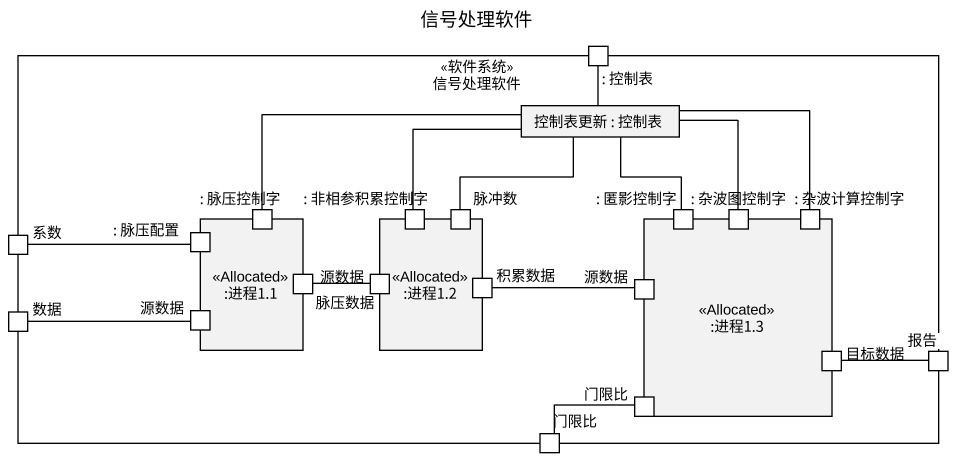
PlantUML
@startuml
title 信号处理软件
rectangle 信号处理软件 <<软件系统>> {
  port ": 控制表" as 控制表
  rectangle "控制表更新 : 控制表" as 控制表更新
  port 系数
  rectangle ":进程1.1" as 进程1_1 <<Allocated>> {
    port ": 脉压配置" as 脉压配置
    port ": 脉压控制字" as 脉压控制字
    port 源数据
    port 脉压数据
  }
  rectangle ":进程1.2" as 进程1_2 <<Allocated>> {
    port ": 非相参积累控制字" as 非相参积累控制字
    port 脉冲数
    port "源数据" as 源数据_2
    port 积累数据
  }
  rectangle ":进程1.3" as 进程1_3 <<Allocated>> {
    port ": 匿影控制字" as 匿影控制字
    port ": 杂波图控制字" as 杂波图控制字
    port ": 杂波计算控制字" as 杂波计算控制字
    port "源数据" as 源数据_3
    port 目标数据
    port "门限比" as 门限比_2
  }
  port 数据
  port 报告
  port 门限比
}
控制表 -- 控制表更新
控制表更新 -left- 脉压控制字
控制表更新 -left- 非相参积累控制字
控制表更新 -- 匿影控制字
控制表更新 -- 杂波图控制字
控制表更新 -right- 杂波计算控制字
系数 -right- 脉压配置
脉冲数 -up- 控制表更新
数据 -right- 源数据
脉压数据 -right- 源数据_2
积累数据 -right- 源数据_3
目标数据 -right- 报告
门限比 -right- 门限比_2
@enduml
